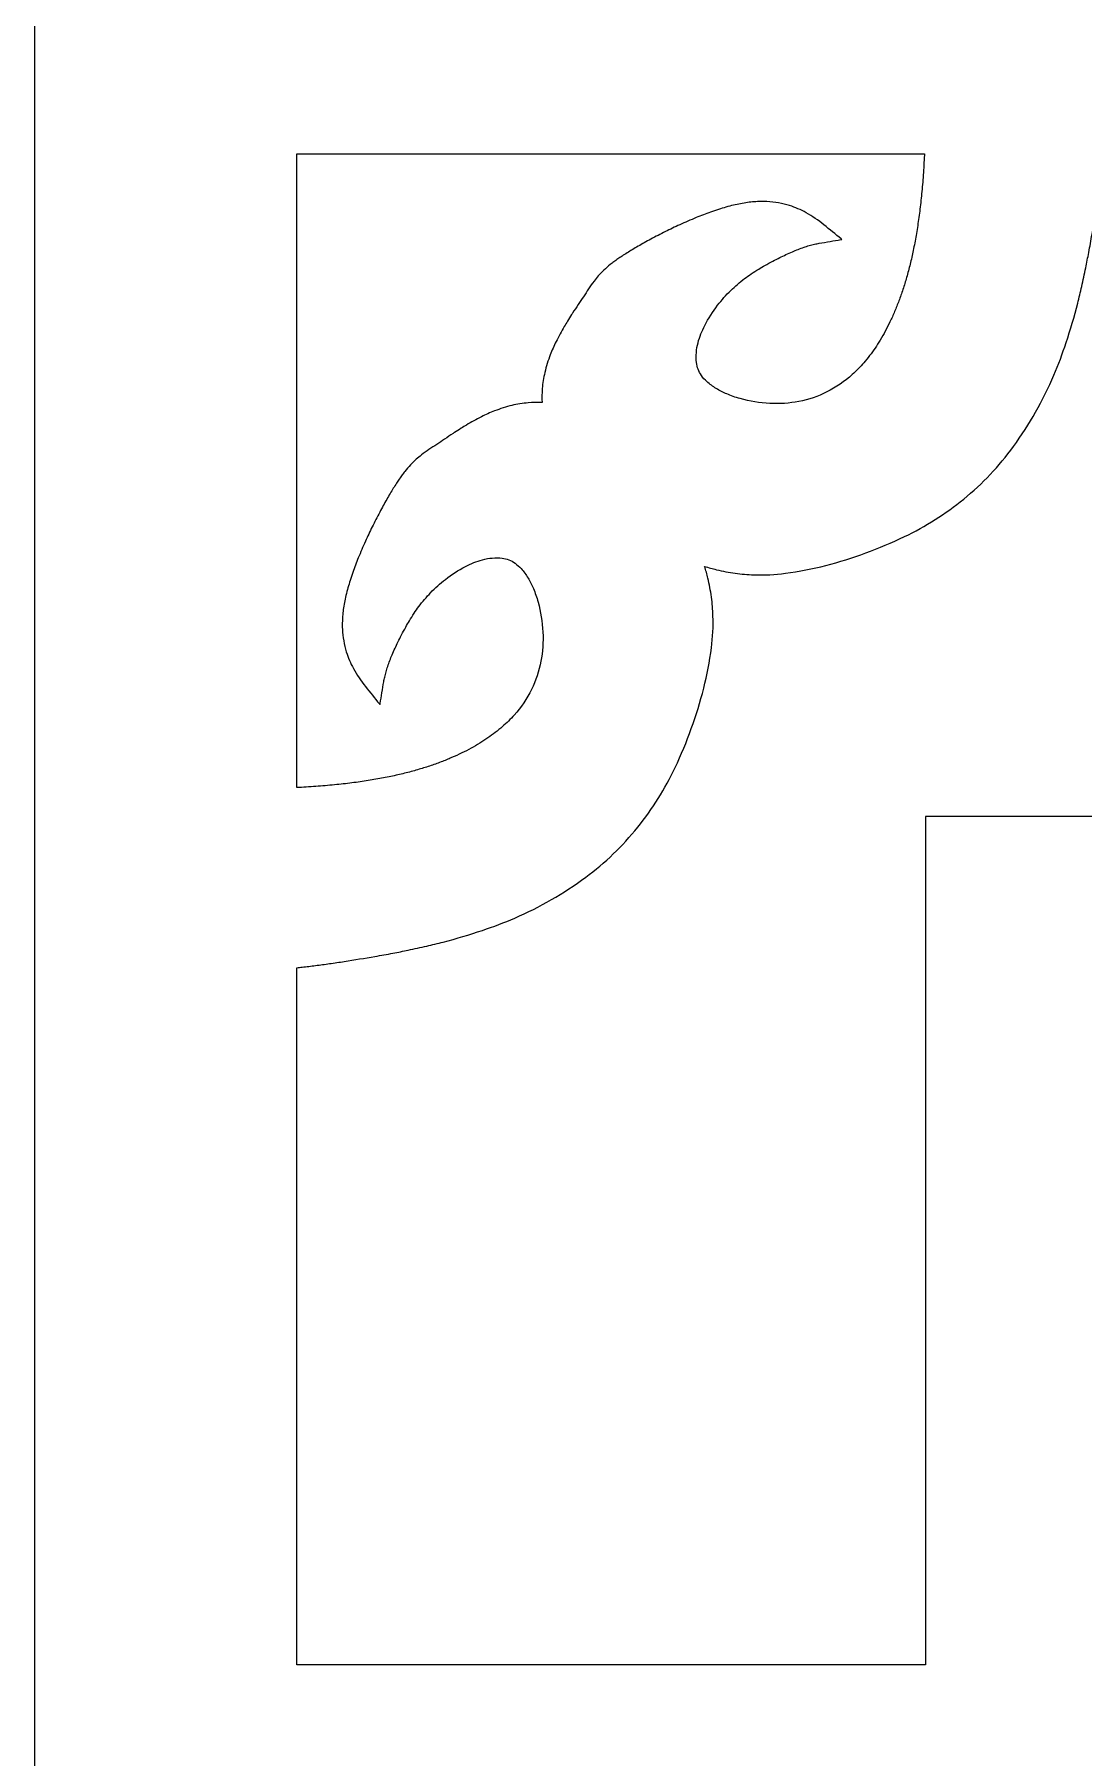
# Model space of a CAD drawing. Header units: centimetres. Extents: x -10 to 9.2, y -12 to 12.7.
# Drawn here: x 0.001 to 1.85, y 0.348 to 3.385 of the extents above; entities that cross this region are included whole.
import ezdxf

# ---------------------------------------------------------------- set-up
doc = ezdxf.new("R2010")
doc.units = ezdxf.units.CM
doc.header["$MEASUREMENT"] = 0
doc.layers.add('layer 1', color=7, linetype='Continuous')

msp = doc.modelspace()

# ---------------------------------------------------------------- linework, layer by layer
at = {"layer": 'layer 1', "color": 242, "lineweight": 9}
for points, knots in [([(9.19904, 12.67695), (9.19904, 4.45748), (9.19904, -3.76202), (9.19904, -11.9815), (9.19904, -11.9815), (6.13291, -11.9815), (3.06675, -11.9815), (0.00061, -11.9815), (0.00061, -11.9815), (0.00061, -3.76202), (0.00061, 4.45748), (0.00061, 12.67695), (0.00061, 12.67695), (3.06675, 12.67695), (6.13291, 12.67695), (9.19904, 12.67695)], [0, 0, 0, 0, 0.2, 0.2, 0.2, 0.2, 0.4, 0.4, 0.4, 0.4, 0.6, 0.6, 0.6, 0.6, 1, 1, 1, 1]), ([(3.00439, 3.17441), (2.63128, 3.17441), (2.25821, 3.17441), (1.88507, 3.17441), (1.88507, 3.17441), (1.88464, 3.17024), (1.88419, 3.16607), (1.88375, 3.16191), (1.88375, 3.16191), (1.88284, 3.15388), (1.88191, 3.14588), (1.88089, 3.13788), (1.88089, 3.13788), (1.87986, 3.12963), (1.87879, 3.12141), (1.87767, 3.11317), (1.87767, 3.11317), (1.87646, 3.10452), (1.87522, 3.09586), (1.87392, 3.08724), (1.87392, 3.08724), (1.871, 3.06907), (1.86804, 3.05093), (1.8651, 3.03276), (1.8651, 3.03276), (1.86326, 3.022), (1.86131, 3.01123), (1.85929, 3.00051), (1.85929, 3.00051), (1.85758, 2.99148), (1.85583, 2.98245), (1.85398, 2.97346), (1.85398, 2.97346), (1.85175, 2.96249), (1.84937, 2.95153), (1.84688, 2.94061), (1.84688, 2.94061), (1.84462, 2.93078), (1.84228, 2.92097), (1.83977, 2.91118), (1.83977, 2.91118), (1.83379, 2.88779), (1.82704, 2.86461), (1.81943, 2.84169), (1.81943, 2.84169), (1.81304, 2.82224), (1.80575, 2.80308), (1.79773, 2.78425), (1.79773, 2.78425), (1.77877, 2.73968), (1.75488, 2.69757), (1.72643, 2.65843), (1.72643, 2.65843), (1.7013, 2.62391), (1.67193, 2.59292), (1.63884, 2.56601), (1.63884, 2.56601), (1.60664, 2.53984), (1.57164, 2.51764), (1.5343, 2.49969), (1.5343, 2.49969), (1.48974, 2.4783), (1.4433, 2.46132), (1.3955, 2.44894), (1.3955, 2.44894), (1.37217, 2.44289), (1.34853, 2.4383), (1.32469, 2.43517), (1.32469, 2.43517), (1.30625, 2.43276), (1.28765, 2.43185), (1.26902, 2.43245), (1.26902, 2.43245), (1.25788, 2.43281), (1.24678, 2.43376), (1.23572, 2.43527), (1.23572, 2.43527), (1.22472, 2.43679), (1.21381, 2.43883), (1.20299, 2.44148), (1.20299, 2.44148), (1.19601, 2.44319), (1.18901, 2.44515), (1.18213, 2.4473), (1.18213, 2.4473), (1.18429, 2.44035), (1.1862, 2.43334), (1.18792, 2.42627), (1.18792, 2.42627), (1.19051, 2.41539), (1.19257, 2.40441), (1.19407, 2.39331), (1.19407, 2.39331), (1.19559, 2.38219), (1.1965, 2.37101), (1.19685, 2.35982), (1.19685, 2.35982), (1.19747, 2.34108), (1.19656, 2.32236), (1.19415, 2.30378), (1.19415, 2.30378), (1.19106, 2.27974), (1.18647, 2.25595), (1.1805, 2.23248), (1.1805, 2.23248), (1.1682, 2.18433), (1.15135, 2.13762), (1.13006, 2.09274), (1.13006, 2.09274), (1.11224, 2.05516), (1.09018, 2.0199), (1.06423, 1.98749), (1.06423, 1.98749), (1.03746, 1.95418), (1.00671, 1.92461), (0.97241, 1.89931), (0.97241, 1.89931), (0.93353, 1.87067), (0.8917, 1.84664), (0.84743, 1.82752), (0.84743, 1.82752), (0.82871, 1.81944), (0.80971, 1.81215), (0.79038, 1.80569), (0.79038, 1.80569), (0.76763, 1.79803), (0.74458, 1.79122), (0.72134, 1.7852), (0.72134, 1.7852), (0.71162, 1.7827), (0.70189, 1.7803), (0.69212, 1.77805), (0.69212, 1.77805), (0.68125, 1.77552), (0.67041, 1.77315), (0.65949, 1.7709), (0.65949, 1.7709), (0.65058, 1.76903), (0.6416, 1.76725), (0.63262, 1.76556), (0.63262, 1.76556), (0.62202, 1.76354), (0.61143, 1.7616), (0.60078, 1.75974), (0.60078, 1.75974), (0.58278, 1.75677), (0.56472, 1.75382), (0.54669, 1.75085), (0.54669, 1.75085), (0.53806, 1.74953), (0.52939, 1.74828), (0.52073, 1.74706), (0.52073, 1.74706), (0.51256, 1.74592), (0.50435, 1.74483), (0.49619, 1.7438), (0.49619, 1.7438), (0.48823, 1.74279), (0.48028, 1.74182), (0.47233, 1.74094), (0.47233, 1.74094), (0.46921, 1.74059), (0.46613, 1.74025), (0.46304, 1.73991), (0.46304, 1.73991), (0.46304, 1.33036), (0.46304, 0.92078), (0.46304, 0.51123), (0.46304, 0.51123), (0.83246, 0.51123), (1.20187, 0.51123), (1.57132, 0.51123), (1.57132, 0.51123), (1.57132, 0.9067), (1.57132, 1.3022), (1.57132, 1.69766), (1.57132, 1.69766), (1.57132, 1.77563), (1.57132, 1.8536), (1.57132, 1.93159), (1.57132, 1.93159), (1.57132, 1.95038), (1.57132, 1.96917), (1.57132, 1.98797), (1.57132, 1.98797), (1.57132, 1.9938), (1.57132, 1.99965), (1.57132, 2.00549), (1.57132, 2.00549), (1.57132, 2.00576), (1.57132, 2.00604), (1.57132, 2.00629), (1.57132, 2.00629), (1.5716, 2.00629), (1.57187, 2.00629), (1.57214, 2.00629), (1.57214, 2.00629), (1.57792, 2.00629), (1.58372, 2.00629), (1.58956, 2.00629), (1.58956, 2.00629), (2.06114, 2.00629), (2.53278, 2.00629), (3.00439, 2.00629), (3.00439, 2.00629), (3.00439, 2.39567), (3.00439, 2.78504), (3.00439, 3.17441)], [0, 0, 0, 0, 0.0188679, 0.0188679, 0.0188679, 0.0188679, 0.0377358, 0.0377358, 0.0377358, 0.0377358, 0.0566038, 0.0566038, 0.0566038, 0.0566038, 0.0754717, 0.0754717, 0.0754717, 0.0754717, 0.0943396, 0.0943396, 0.0943396, 0.0943396, 0.1132075, 0.1132075, 0.1132075, 0.1132075, 0.1320755, 0.1320755, 0.1320755, 0.1320755, 0.1509434, 0.1509434, 0.1509434, 0.1509434, 0.1698113, 0.1698113, 0.1698113, 0.1698113, 0.1886792, 0.1886792, 0.1886792, 0.1886792, 0.2075472, 0.2075472, 0.2075472, 0.2075472, 0.2264151, 0.2264151, 0.2264151, 0.2264151, 0.245283, 0.245283, 0.245283, 0.245283, 0.2641509, 0.2641509, 0.2641509, 0.2641509, 0.2830189, 0.2830189, 0.2830189, 0.2830189, 0.3018868, 0.3018868, 0.3018868, 0.3018868, 0.3207547, 0.3207547, 0.3207547, 0.3207547, 0.3396226, 0.3396226, 0.3396226, 0.3396226, 0.3584906, 0.3584906, 0.3584906, 0.3584906, 0.3773585, 0.3773585, 0.3773585, 0.3773585, 0.3962264, 0.3962264, 0.3962264, 0.3962264, 0.4150943, 0.4150943, 0.4150943, 0.4150943, 0.4339623, 0.4339623, 0.4339623, 0.4339623, 0.4528302, 0.4528302, 0.4528302, 0.4528302, 0.4716981, 0.4716981, 0.4716981, 0.4716981, 0.490566, 0.490566, 0.490566, 0.490566, 0.509434, 0.509434, 0.509434, 0.509434, 0.5283019, 0.5283019, 0.5283019, 0.5283019, 0.5471698, 0.5471698, 0.5471698, 0.5471698, 0.5660377, 0.5660377, 0.5660377, 0.5660377, 0.5849057, 0.5849057, 0.5849057, 0.5849057, 0.6037736, 0.6037736, 0.6037736, 0.6037736, 0.6226415, 0.6226415, 0.6226415, 0.6226415, 0.6415094, 0.6415094, 0.6415094, 0.6415094, 0.6603774, 0.6603774, 0.6603774, 0.6603774, 0.6792453, 0.6792453, 0.6792453, 0.6792453, 0.6981132, 0.6981132, 0.6981132, 0.6981132, 0.7169811, 0.7169811, 0.7169811, 0.7169811, 0.7358491, 0.7358491, 0.7358491, 0.7358491, 0.754717, 0.754717, 0.754717, 0.754717, 0.7735849, 0.7735849, 0.7735849, 0.7735849, 0.7924528, 0.7924528, 0.7924528, 0.7924528, 0.8113208, 0.8113208, 0.8113208, 0.8113208, 0.8301887, 0.8301887, 0.8301887, 0.8301887, 0.8490566, 0.8490566, 0.8490566, 0.8490566, 0.8679245, 0.8679245, 0.8679245, 0.8679245, 0.8867925, 0.8867925, 0.8867925, 0.8867925, 0.9056604, 0.9056604, 0.9056604, 0.9056604, 0.9245283, 0.9245283, 0.9245283, 0.9245283, 0.9433962, 0.9433962, 0.9433962, 0.9433962, 0.9622642, 0.9622642, 0.9622642, 0.9622642, 1, 1, 1, 1]), ([(0.8955, 2.73587), (0.895, 2.7441), (0.89512, 2.75237), (0.8958, 2.76061), (0.8958, 2.76061), (0.89658, 2.77027), (0.89812, 2.77984), (0.90035, 2.78926), (0.90035, 2.78926), (0.90285, 2.7998), (0.90607, 2.81012), (0.90997, 2.82021), (0.90997, 2.82021), (0.913, 2.82812), (0.91645, 2.83591), (0.9202, 2.8435), (0.9202, 2.8435), (0.92466, 2.85257), (0.92945, 2.86144), (0.93463, 2.87014), (0.93463, 2.87014), (0.93651, 2.87334), (0.93844, 2.87652), (0.94038, 2.87965), (0.94038, 2.87965), (0.94278, 2.88347), (0.94517, 2.88726), (0.94761, 2.89101), (0.94761, 2.89101), (0.94818, 2.89191), (0.9487, 2.89277), (0.94929, 2.89364), (0.94929, 2.89364), (0.95264, 2.89872), (0.95597, 2.90377), (0.95933, 2.90882), (0.95933, 2.90882), (0.96539, 2.91805), (0.97149, 2.92727), (0.97756, 2.93653), (0.97756, 2.93653), (0.98062, 2.94105), (0.98383, 2.94553), (0.98712, 2.94992), (0.98712, 2.94992), (0.98951, 2.95309), (0.99201, 2.95617), (0.99463, 2.95916), (0.99463, 2.95916), (0.99774, 2.96271), (1.00098, 2.96613), (1.00442, 2.96938), (1.00442, 2.96938), (1.00806, 2.97284), (1.01184, 2.97615), (1.01577, 2.97931), (1.01577, 2.97931), (1.01779, 2.98094), (1.01988, 2.98254), (1.02198, 2.98406), (1.02198, 2.98406), (1.02437, 2.98586), (1.02677, 2.98759), (1.02919, 2.98928), (1.02919, 2.98928), (1.03161, 2.99096), (1.03407, 2.99258), (1.03649, 2.99418), (1.03649, 2.99418), (1.03944, 2.99612), (1.0424, 2.99801), (1.04536, 2.99987), (1.04536, 2.99987), (1.04841, 3.00177), (1.05147, 3.00362), (1.05453, 3.00548), (1.05453, 3.00548), (1.05797, 3.00753), (1.0614, 3.00955), (1.06485, 3.01156), (1.06485, 3.01156), (1.06848, 3.01364), (1.0721, 3.01571), (1.07574, 3.01775), (1.07574, 3.01775), (1.07958, 3.01987), (1.0834, 3.02197), (1.08726, 3.02405), (1.08726, 3.02405), (1.09575, 3.0286), (1.10433, 3.03304), (1.11293, 3.03735), (1.11293, 3.03735), (1.12129, 3.0415), (1.12969, 3.04553), (1.13819, 3.04943), (1.13819, 3.04943), (1.14778, 3.05381), (1.15743, 3.05799), (1.16716, 3.062), (1.16716, 3.062), (1.17554, 3.06545), (1.18407, 3.06869), (1.19258, 3.07173), (1.19258, 3.07173), (1.19727, 3.07341), (1.20199, 3.07499), (1.20669, 3.0765), (1.20669, 3.0765), (1.21093, 3.07787), (1.21518, 3.07917), (1.21944, 3.0804), (1.21944, 3.0804), (1.22401, 3.08169), (1.22861, 3.08289), (1.23318, 3.08401), (1.23318, 3.08401), (1.23723, 3.08497), (1.24127, 3.08586), (1.24531, 3.08662), (1.24531, 3.08662), (1.24944, 3.08741), (1.25361, 3.08809), (1.25778, 3.08865), (1.25778, 3.08865), (1.2617, 3.08918), (1.26562, 3.0896), (1.26955, 3.0899), (1.26955, 3.0899), (1.27338, 3.09018), (1.27719, 3.09036), (1.28106, 3.09042), (1.28106, 3.09042), (1.28472, 3.09049), (1.28838, 3.09042), (1.29204, 3.09025), (1.29204, 3.09025), (1.29887, 3.08993), (1.30568, 3.08918), (1.31246, 3.08799), (1.31246, 3.08799), (1.31898, 3.08685), (1.32544, 3.08528), (1.33177, 3.08327), (1.33177, 3.08327), (1.34189, 3.08009), (1.3516, 3.07588), (1.36086, 3.07067), (1.36086, 3.07067), (1.37199, 3.06438), (1.38254, 3.05721), (1.39248, 3.04917), (1.39248, 3.04917), (1.4026, 3.04101), (1.4127, 3.03285), (1.42281, 3.02467), (1.42281, 3.02467), (1.4233, 3.02432), (1.42375, 3.02391), (1.42421, 3.02354), (1.42421, 3.02354), (1.42363, 3.02344), (1.42303, 3.02334), (1.42243, 3.02325), (1.42243, 3.02325), (1.40964, 3.02108), (1.39686, 3.01894), (1.38411, 3.0168), (1.38411, 3.0168), (1.38134, 3.01634), (1.37859, 3.0158), (1.37589, 3.01515), (1.37589, 3.01515), (1.37275, 3.01443), (1.36962, 3.01362), (1.36649, 3.0127), (1.36649, 3.0127), (1.36341, 3.01183), (1.36039, 3.01085), (1.35735, 3.00984), (1.35735, 3.00984), (1.35384, 3.00863), (1.35038, 3.00738), (1.34695, 3.00602), (1.34695, 3.00602), (1.34358, 3.00473), (1.34023, 3.00336), (1.33692, 3.00194), (1.33692, 3.00194), (1.33306, 3.0003), (1.32929, 2.99859), (1.3255, 2.99684), (1.3255, 2.99684), (1.32183, 2.99513), (1.31822, 2.99337), (1.31457, 2.99158), (1.31457, 2.99158), (1.3104, 2.9895), (1.30626, 2.98738), (1.30214, 2.98521), (1.30214, 2.98521), (1.29754, 2.98279), (1.29296, 2.98032), (1.28845, 2.97777), (1.28845, 2.97777), (1.28475, 2.97571), (1.28108, 2.97356), (1.27749, 2.97137), (1.27749, 2.97137), (1.27305, 2.96866), (1.26862, 2.96583), (1.26425, 2.9629), (1.26425, 2.9629), (1.26034, 2.96024), (1.25645, 2.95747), (1.25263, 2.9546), (1.25263, 2.9546), (1.24829, 2.95134), (1.24402, 2.9479), (1.23986, 2.94436), (1.23986, 2.94436), (1.23588, 2.94094), (1.232, 2.93739), (1.22825, 2.93373), (1.22825, 2.93373), (1.22407, 2.92968), (1.22004, 2.92546), (1.2162, 2.92111), (1.2162, 2.92111), (1.2123, 2.91672), (1.20858, 2.9122), (1.20501, 2.90753), (1.20501, 2.90753), (1.19641, 2.89631), (1.1888, 2.88437), (1.18225, 2.87183), (1.18225, 2.87183), (1.17722, 2.86219), (1.17327, 2.85206), (1.17044, 2.84156), (1.17044, 2.84156), (1.16737, 2.83013), (1.16646, 2.8183), (1.16785, 2.80652), (1.16785, 2.80652), (1.16881, 2.79833), (1.17171, 2.79066), (1.17639, 2.78389), (1.17639, 2.78389), (1.17917, 2.77988), (1.1824, 2.77624), (1.18601, 2.773), (1.18601, 2.773), (1.19116, 2.76839), (1.19667, 2.7643), (1.20256, 2.76072), (1.20256, 2.76072), (1.20849, 2.75715), (1.21463, 2.75398), (1.22101, 2.75125), (1.22101, 2.75125), (1.22869, 2.74802), (1.23652, 2.74525), (1.24456, 2.74296), (1.24456, 2.74296), (1.26168, 2.7381), (1.27925, 2.73524), (1.297, 2.73438), (1.297, 2.73438), (1.31421, 2.73355), (1.3314, 2.73476), (1.34832, 2.73796), (1.34832, 2.73796), (1.36548, 2.74122), (1.38204, 2.74683), (1.39763, 2.75469), (1.39763, 2.75469), (1.41388, 2.76285), (1.42886, 2.77314), (1.44239, 2.78536), (1.44239, 2.78536), (1.44958, 2.79186), (1.45633, 2.79882), (1.46266, 2.80618), (1.46266, 2.80618), (1.46975, 2.81443), (1.4764, 2.82309), (1.48249, 2.83212), (1.48249, 2.83212), (1.48564, 2.83675), (1.48868, 2.84149), (1.49158, 2.84628), (1.49158, 2.84628), (1.49468, 2.85144), (1.49768, 2.85668), (1.50051, 2.86195), (1.50051, 2.86195), (1.50341, 2.86735), (1.50619, 2.8728), (1.50885, 2.87833), (1.50885, 2.87833), (1.5117, 2.88427), (1.5144, 2.89027), (1.51696, 2.89634), (1.51696, 2.89634), (1.51963, 2.90256), (1.52213, 2.90886), (1.52451, 2.91521), (1.52451, 2.91521), (1.52704, 2.9219), (1.52943, 2.92863), (1.53163, 2.93541), (1.53163, 2.93541), (1.53397, 2.94249), (1.53617, 2.9496), (1.53819, 2.95676), (1.53819, 2.95676), (1.54039, 2.96445), (1.54245, 2.97218), (1.54435, 2.97994), (1.54435, 2.97994), (1.54634, 2.98798), (1.54816, 2.99607), (1.54986, 3.00417), (1.54986, 3.00417), (1.55167, 3.01299), (1.55337, 3.02186), (1.55489, 3.03073), (1.55489, 3.03073), (1.55569, 3.0353), (1.55642, 3.03985), (1.55713, 3.04441), (1.55713, 3.04441), (1.55791, 3.04919), (1.55861, 3.05399), (1.55928, 3.05878), (1.55928, 3.05878), (1.55994, 3.06362), (1.56061, 3.06849), (1.56122, 3.07337), (1.56122, 3.07337), (1.56186, 3.07847), (1.56245, 3.08358), (1.56303, 3.08867), (1.56303, 3.08867), (1.56361, 3.09387), (1.56415, 3.09905), (1.56467, 3.10424), (1.56467, 3.10424), (1.5652, 3.10968), (1.56566, 3.11512), (1.56615, 3.12059), (1.56615, 3.12059), (1.56661, 3.1261), (1.56706, 3.13164), (1.56743, 3.13716), (1.56743, 3.13716), (1.56783, 3.14296), (1.5682, 3.14876), (1.56857, 3.15459), (1.56857, 3.15459), (1.56894, 3.16045), (1.56924, 3.16633), (1.56953, 3.17221), (1.56953, 3.17221), (1.56955, 3.17296), (1.5696, 3.17369), (1.56961, 3.17441), (1.56961, 3.17441), (1.20078, 3.17441), (0.83192, 3.17441), (0.46304, 3.17441), (0.46304, 3.17441), (0.46304, 2.80204), (0.46304, 2.42969), (0.46304, 2.05732), (0.46304, 2.05732), (0.46854, 2.05759), (0.47408, 2.05788), (0.47959, 2.05824), (0.47959, 2.05824), (0.48537, 2.05858), (0.49111, 2.05896), (0.49689, 2.05938), (0.49689, 2.05938), (0.5024, 2.05976), (0.50786, 2.0602), (0.51338, 2.06067), (0.51338, 2.06067), (0.51879, 2.06113), (0.52419, 2.06164), (0.52958, 2.06218), (0.52958, 2.06218), (0.53473, 2.06269), (0.53988, 2.06322), (0.54504, 2.06382), (0.54504, 2.06382), (0.55013, 2.06437), (0.55521, 2.06501), (0.56029, 2.06563), (0.56029, 2.06563), (0.5651, 2.06625), (0.56993, 2.06691), (0.57473, 2.06761), (0.57473, 2.06761), (0.57953, 2.06828), (0.58429, 2.06899), (0.58901, 2.06974), (0.58901, 2.06974), (0.59352, 2.07046), (0.59808, 2.07122), (0.60262, 2.07201), (0.60262, 2.07201), (0.61143, 2.07357), (0.6202, 2.07525), (0.62901, 2.07709), (0.62901, 2.07709), (0.63705, 2.07878), (0.64506, 2.08063), (0.65305, 2.08263), (0.65305, 2.08263), (0.6608, 2.08453), (0.66843, 2.0866), (0.67607, 2.08881), (0.67607, 2.08881), (0.68319, 2.09086), (0.69027, 2.09307), (0.69726, 2.09541), (0.69726, 2.09541), (0.70403, 2.09766), (0.7107, 2.10005), (0.71735, 2.10256), (0.71735, 2.10256), (0.72367, 2.10497), (0.7299, 2.10751), (0.73611, 2.11018), (0.73611, 2.11018), (0.74212, 2.11278), (0.74808, 2.11552), (0.754, 2.11836), (0.754, 2.11836), (0.75947, 2.12105), (0.76488, 2.12382), (0.77023, 2.12674), (0.77023, 2.12674), (0.77553, 2.12962), (0.78071, 2.1326), (0.7858, 2.13574), (0.7858, 2.13574), (0.79057, 2.13867), (0.79529, 2.1417), (0.79991, 2.1449), (0.79991, 2.1449), (0.80884, 2.15106), (0.81744, 2.1577), (0.82565, 2.16485), (0.82565, 2.16485), (0.83298, 2.17122), (0.83987, 2.17805), (0.84636, 2.18528), (0.84636, 2.18528), (0.85848, 2.19887), (0.86868, 2.21399), (0.87682, 2.23033), (0.87682, 2.23033), (0.88461, 2.24604), (0.89018, 2.2627), (0.89339, 2.27998), (0.89339, 2.27998), (0.89662, 2.29702), (0.89777, 2.3143), (0.89695, 2.33163), (0.89695, 2.33163), (0.89613, 2.34952), (0.89327, 2.36721), (0.88842, 2.38445), (0.88842, 2.38445), (0.88618, 2.39253), (0.88344, 2.40043), (0.88019, 2.40816), (0.88019, 2.40816), (0.8775, 2.41456), (0.87435, 2.42078), (0.8708, 2.42674), (0.8708, 2.42674), (0.86726, 2.43266), (0.86319, 2.43821), (0.85861, 2.44337), (0.85861, 2.44337), (0.85539, 2.44702), (0.85176, 2.45028), (0.84779, 2.45306), (0.84779, 2.45306), (0.84106, 2.45777), (0.83344, 2.46069), (0.8253, 2.46167), (0.8253, 2.46167), (0.81362, 2.46305), (0.80187, 2.46219), (0.79051, 2.45907), (0.79051, 2.45907), (0.78007, 2.4562), (0.77001, 2.45223), (0.76045, 2.44719), (0.76045, 2.44719), (0.74797, 2.44057), (0.73613, 2.43291), (0.72497, 2.42428), (0.72497, 2.42428), (0.72034, 2.42066), (0.71585, 2.41692), (0.71151, 2.41299), (0.71151, 2.41299), (0.70718, 2.4091), (0.70301, 2.40506), (0.69897, 2.40087), (0.69897, 2.40087), (0.6953, 2.39708), (0.69179, 2.39317), (0.68839, 2.38917), (0.68839, 2.38917), (0.68489, 2.385), (0.68147, 2.3807), (0.67825, 2.37631), (0.67825, 2.37631), (0.67539, 2.37248), (0.67264, 2.36858), (0.67, 2.36458), (0.67, 2.36458), (0.66707, 2.36024), (0.66426, 2.35578), (0.66156, 2.35127), (0.66156, 2.35127), (0.6594, 2.34765), (0.65724, 2.34398), (0.65523, 2.34028), (0.65523, 2.34028), (0.65268, 2.3357), (0.65021, 2.33111), (0.64781, 2.32647), (0.64781, 2.32647), (0.64567, 2.32233), (0.64354, 2.31813), (0.6415, 2.31394), (0.6415, 2.31394), (0.63972, 2.31029), (0.63798, 2.30665), (0.63628, 2.30297), (0.63628, 2.30297), (0.63454, 2.29916), (0.63284, 2.29531), (0.63121, 2.29146), (0.63121, 2.29146), (0.62978, 2.28812), (0.62844, 2.28476), (0.62716, 2.28135), (0.62716, 2.28135), (0.62581, 2.27789), (0.62457, 2.27439), (0.62335, 2.27087), (0.62335, 2.27087), (0.62235, 2.26783), (0.62138, 2.26478), (0.62052, 2.26168), (0.62052, 2.26168), (0.61962, 2.25855), (0.6188, 2.25541), (0.61809, 2.25222), (0.61809, 2.25222), (0.61745, 2.2495), (0.61692, 2.24675), (0.61646, 2.24396), (0.61646, 2.24396), (0.6143, 2.23111), (0.61219, 2.21823), (0.61005, 2.20536), (0.61005, 2.20536), (0.60996, 2.20477), (0.60987, 2.20416), (0.60976, 2.20357), (0.60976, 2.20357), (0.60938, 2.20403), (0.609, 2.20451), (0.60862, 2.20498), (0.60862, 2.20498), (0.60052, 2.21515), (0.59238, 2.22533), (0.5843, 2.23553), (0.5843, 2.23553), (0.5763, 2.24553), (0.56917, 2.25617), (0.56294, 2.26736), (0.56294, 2.26736), (0.55777, 2.27668), (0.55358, 2.28647), (0.55041, 2.29664), (0.55041, 2.29664), (0.54842, 2.30303), (0.54685, 2.30951), (0.54575, 2.3161), (0.54575, 2.3161), (0.54457, 2.32291), (0.54381, 2.32976), (0.54349, 2.33664), (0.54349, 2.33664), (0.54331, 2.34033), (0.54326, 2.34402), (0.54331, 2.34771), (0.54331, 2.34771), (0.54339, 2.35155), (0.54355, 2.35542), (0.54385, 2.35925), (0.54385, 2.35925), (0.54415, 2.36322), (0.54452, 2.36718), (0.54509, 2.37114), (0.54509, 2.37114), (0.54565, 2.37535), (0.54631, 2.37952), (0.54707, 2.38367), (0.54707, 2.38367), (0.54788, 2.38777), (0.54874, 2.39184), (0.5497, 2.39589), (0.5497, 2.39589), (0.5508, 2.40053), (0.55199, 2.40512), (0.55328, 2.40971), (0.55328, 2.40971), (0.55451, 2.41401), (0.55579, 2.41829), (0.55715, 2.42254), (0.55715, 2.42254), (0.55863, 2.42729), (0.56024, 2.43202), (0.56188, 2.43674), (0.56188, 2.43674), (0.56492, 2.44535), (0.56814, 2.45388), (0.57157, 2.46236), (0.57157, 2.46236), (0.57549, 2.47215), (0.57967, 2.48189), (0.58405, 2.49151), (0.58405, 2.49151), (0.58789, 2.50007), (0.59192, 2.50855), (0.59605, 2.51696), (0.59605, 2.51696), (0.60031, 2.52564), (0.6047, 2.53426), (0.60926, 2.54279), (0.60926, 2.54279), (0.61133, 2.54668), (0.61339, 2.55053), (0.61551, 2.55439), (0.61551, 2.55439), (0.61754, 2.55805), (0.6196, 2.56172), (0.62167, 2.56534), (0.62167, 2.56534), (0.62365, 2.56883), (0.62565, 2.57229), (0.62768, 2.57576), (0.62768, 2.57576), (0.62955, 2.57884), (0.63138, 2.5819), (0.63328, 2.58497), (0.63328, 2.58497), (0.63511, 2.58796), (0.63697, 2.59095), (0.63892, 2.59391), (0.63892, 2.59391), (0.64048, 2.59637), (0.64214, 2.59883), (0.64378, 2.60125), (0.64378, 2.60125), (0.64549, 2.60371), (0.64719, 2.60614), (0.64895, 2.60855), (0.64895, 2.60855), (0.65049, 2.61064), (0.65207, 2.61272), (0.65371, 2.61478), (0.65371, 2.61478), (0.65682, 2.61873), (0.66009, 2.62254), (0.66352, 2.6262), (0.66352, 2.6262), (0.66679, 2.62965), (0.67016, 2.63293), (0.67368, 2.63605), (0.67368, 2.63605), (0.67668, 2.63869), (0.67973, 2.64121), (0.68288, 2.64362), (0.68288, 2.64362), (0.68718, 2.64689), (0.69155, 2.65005), (0.69599, 2.65312), (0.69599, 2.65312), (0.70519, 2.65928), (0.71445, 2.66544), (0.72369, 2.67163), (0.72369, 2.67163), (0.72871, 2.67495), (0.73368, 2.6783), (0.73872, 2.68163), (0.73872, 2.68163), (0.73957, 2.68223), (0.74048, 2.68279), (0.74135, 2.68337), (0.74135, 2.68337), (0.74509, 2.68583), (0.74887, 2.68826), (0.75266, 2.69066), (0.75266, 2.69066), (0.75578, 2.69264), (0.75897, 2.69458), (0.76212, 2.69648), (0.76212, 2.69648), (0.77077, 2.70164), (0.77959, 2.7065), (0.78861, 2.71101), (0.78861, 2.71101), (0.79614, 2.7148), (0.80384, 2.71822), (0.81173, 2.7213), (0.81173, 2.7213), (0.82175, 2.72521), (0.832, 2.72845), (0.84241, 2.73098), (0.84241, 2.73098), (0.85182, 2.73325), (0.86131, 2.73478), (0.87091, 2.73558), (0.87091, 2.73558), (0.87911, 2.73625), (0.88728, 2.73635), (0.8955, 2.73587)], [0, 0, 0, 0, 0.0053763, 0.0053763, 0.0053763, 0.0053763, 0.0107527, 0.0107527, 0.0107527, 0.0107527, 0.016129, 0.016129, 0.016129, 0.016129, 0.0215054, 0.0215054, 0.0215054, 0.0215054, 0.0268817, 0.0268817, 0.0268817, 0.0268817, 0.0322581, 0.0322581, 0.0322581, 0.0322581, 0.0376344, 0.0376344, 0.0376344, 0.0376344, 0.0430108, 0.0430108, 0.0430108, 0.0430108, 0.0483871, 0.0483871, 0.0483871, 0.0483871, 0.0537634, 0.0537634, 0.0537634, 0.0537634, 0.0591398, 0.0591398, 0.0591398, 0.0591398, 0.0645161, 0.0645161, 0.0645161, 0.0645161, 0.0698925, 0.0698925, 0.0698925, 0.0698925, 0.0752688, 0.0752688, 0.0752688, 0.0752688, 0.0806452, 0.0806452, 0.0806452, 0.0806452, 0.0860215, 0.0860215, 0.0860215, 0.0860215, 0.0913978, 0.0913978, 0.0913978, 0.0913978, 0.0967742, 0.0967742, 0.0967742, 0.0967742, 0.1021505, 0.1021505, 0.1021505, 0.1021505, 0.1075269, 0.1075269, 0.1075269, 0.1075269, 0.1129032, 0.1129032, 0.1129032, 0.1129032, 0.1182796, 0.1182796, 0.1182796, 0.1182796, 0.1236559, 0.1236559, 0.1236559, 0.1236559, 0.1290323, 0.1290323, 0.1290323, 0.1290323, 0.1344086, 0.1344086, 0.1344086, 0.1344086, 0.1397849, 0.1397849, 0.1397849, 0.1397849, 0.1451613, 0.1451613, 0.1451613, 0.1451613, 0.1505376, 0.1505376, 0.1505376, 0.1505376, 0.155914, 0.155914, 0.155914, 0.155914, 0.1612903, 0.1612903, 0.1612903, 0.1612903, 0.1666667, 0.1666667, 0.1666667, 0.1666667, 0.172043, 0.172043, 0.172043, 0.172043, 0.1774194, 0.1774194, 0.1774194, 0.1774194, 0.1827957, 0.1827957, 0.1827957, 0.1827957, 0.188172, 0.188172, 0.188172, 0.188172, 0.1935484, 0.1935484, 0.1935484, 0.1935484, 0.1989247, 0.1989247, 0.1989247, 0.1989247, 0.2043011, 0.2043011, 0.2043011, 0.2043011, 0.2096774, 0.2096774, 0.2096774, 0.2096774, 0.2150538, 0.2150538, 0.2150538, 0.2150538, 0.2204301, 0.2204301, 0.2204301, 0.2204301, 0.2258065, 0.2258065, 0.2258065, 0.2258065, 0.2311828, 0.2311828, 0.2311828, 0.2311828, 0.2365591, 0.2365591, 0.2365591, 0.2365591, 0.2419355, 0.2419355, 0.2419355, 0.2419355, 0.2473118, 0.2473118, 0.2473118, 0.2473118, 0.2526882, 0.2526882, 0.2526882, 0.2526882, 0.2580645, 0.2580645, 0.2580645, 0.2580645, 0.2634409, 0.2634409, 0.2634409, 0.2634409, 0.2688172, 0.2688172, 0.2688172, 0.2688172, 0.2741935, 0.2741935, 0.2741935, 0.2741935, 0.2795699, 0.2795699, 0.2795699, 0.2795699, 0.2849462, 0.2849462, 0.2849462, 0.2849462, 0.2903226, 0.2903226, 0.2903226, 0.2903226, 0.2956989, 0.2956989, 0.2956989, 0.2956989, 0.3010753, 0.3010753, 0.3010753, 0.3010753, 0.3064516, 0.3064516, 0.3064516, 0.3064516, 0.311828, 0.311828, 0.311828, 0.311828, 0.3172043, 0.3172043, 0.3172043, 0.3172043, 0.3225806, 0.3225806, 0.3225806, 0.3225806, 0.327957, 0.327957, 0.327957, 0.327957, 0.3333333, 0.3333333, 0.3333333, 0.3333333, 0.3387097, 0.3387097, 0.3387097, 0.3387097, 0.344086, 0.344086, 0.344086, 0.344086, 0.3494624, 0.3494624, 0.3494624, 0.3494624, 0.3548387, 0.3548387, 0.3548387, 0.3548387, 0.3602151, 0.3602151, 0.3602151, 0.3602151, 0.3655914, 0.3655914, 0.3655914, 0.3655914, 0.3709677, 0.3709677, 0.3709677, 0.3709677, 0.3763441, 0.3763441, 0.3763441, 0.3763441, 0.3817204, 0.3817204, 0.3817204, 0.3817204, 0.3870968, 0.3870968, 0.3870968, 0.3870968, 0.3924731, 0.3924731, 0.3924731, 0.3924731, 0.3978495, 0.3978495, 0.3978495, 0.3978495, 0.4032258, 0.4032258, 0.4032258, 0.4032258, 0.4086022, 0.4086022, 0.4086022, 0.4086022, 0.4139785, 0.4139785, 0.4139785, 0.4139785, 0.4193548, 0.4193548, 0.4193548, 0.4193548, 0.4247312, 0.4247312, 0.4247312, 0.4247312, 0.4301075, 0.4301075, 0.4301075, 0.4301075, 0.4354839, 0.4354839, 0.4354839, 0.4354839, 0.4408602, 0.4408602, 0.4408602, 0.4408602, 0.4462366, 0.4462366, 0.4462366, 0.4462366, 0.4516129, 0.4516129, 0.4516129, 0.4516129, 0.4569892, 0.4569892, 0.4569892, 0.4569892, 0.4623656, 0.4623656, 0.4623656, 0.4623656, 0.4677419, 0.4677419, 0.4677419, 0.4677419, 0.4731183, 0.4731183, 0.4731183, 0.4731183, 0.4784946, 0.4784946, 0.4784946, 0.4784946, 0.483871, 0.483871, 0.483871, 0.483871, 0.4892473, 0.4892473, 0.4892473, 0.4892473, 0.4946237, 0.4946237, 0.4946237, 0.4946237, 0.5, 0.5, 0.5, 0.5, 0.5053763, 0.5053763, 0.5053763, 0.5053763, 0.5107527, 0.5107527, 0.5107527, 0.5107527, 0.516129, 0.516129, 0.516129, 0.516129, 0.5215054, 0.5215054, 0.5215054, 0.5215054, 0.5268817, 0.5268817, 0.5268817, 0.5268817, 0.5322581, 0.5322581, 0.5322581, 0.5322581, 0.5376344, 0.5376344, 0.5376344, 0.5376344, 0.5430108, 0.5430108, 0.5430108, 0.5430108, 0.5483871, 0.5483871, 0.5483871, 0.5483871, 0.5537634, 0.5537634, 0.5537634, 0.5537634, 0.5591398, 0.5591398, 0.5591398, 0.5591398, 0.5645161, 0.5645161, 0.5645161, 0.5645161, 0.5698925, 0.5698925, 0.5698925, 0.5698925, 0.5752688, 0.5752688, 0.5752688, 0.5752688, 0.5806452, 0.5806452, 0.5806452, 0.5806452, 0.5860215, 0.5860215, 0.5860215, 0.5860215, 0.5913978, 0.5913978, 0.5913978, 0.5913978, 0.5967742, 0.5967742, 0.5967742, 0.5967742, 0.6021505, 0.6021505, 0.6021505, 0.6021505, 0.6075269, 0.6075269, 0.6075269, 0.6075269, 0.6129032, 0.6129032, 0.6129032, 0.6129032, 0.6182796, 0.6182796, 0.6182796, 0.6182796, 0.6236559, 0.6236559, 0.6236559, 0.6236559, 0.6290323, 0.6290323, 0.6290323, 0.6290323, 0.6344086, 0.6344086, 0.6344086, 0.6344086, 0.6397849, 0.6397849, 0.6397849, 0.6397849, 0.6451613, 0.6451613, 0.6451613, 0.6451613, 0.6505376, 0.6505376, 0.6505376, 0.6505376, 0.655914, 0.655914, 0.655914, 0.655914, 0.6612903, 0.6612903, 0.6612903, 0.6612903, 0.6666667, 0.6666667, 0.6666667, 0.6666667, 0.672043, 0.672043, 0.672043, 0.672043, 0.6774194, 0.6774194, 0.6774194, 0.6774194, 0.6827957, 0.6827957, 0.6827957, 0.6827957, 0.688172, 0.688172, 0.688172, 0.688172, 0.6935484, 0.6935484, 0.6935484, 0.6935484, 0.6989247, 0.6989247, 0.6989247, 0.6989247, 0.7043011, 0.7043011, 0.7043011, 0.7043011, 0.7096774, 0.7096774, 0.7096774, 0.7096774, 0.7150538, 0.7150538, 0.7150538, 0.7150538, 0.7204301, 0.7204301, 0.7204301, 0.7204301, 0.7258065, 0.7258065, 0.7258065, 0.7258065, 0.7311828, 0.7311828, 0.7311828, 0.7311828, 0.7365591, 0.7365591, 0.7365591, 0.7365591, 0.7419355, 0.7419355, 0.7419355, 0.7419355, 0.7473118, 0.7473118, 0.7473118, 0.7473118, 0.7526882, 0.7526882, 0.7526882, 0.7526882, 0.7580645, 0.7580645, 0.7580645, 0.7580645, 0.7634409, 0.7634409, 0.7634409, 0.7634409, 0.7688172, 0.7688172, 0.7688172, 0.7688172, 0.7741935, 0.7741935, 0.7741935, 0.7741935, 0.7795699, 0.7795699, 0.7795699, 0.7795699, 0.7849462, 0.7849462, 0.7849462, 0.7849462, 0.7903226, 0.7903226, 0.7903226, 0.7903226, 0.7956989, 0.7956989, 0.7956989, 0.7956989, 0.8010753, 0.8010753, 0.8010753, 0.8010753, 0.8064516, 0.8064516, 0.8064516, 0.8064516, 0.811828, 0.811828, 0.811828, 0.811828, 0.8172043, 0.8172043, 0.8172043, 0.8172043, 0.8225806, 0.8225806, 0.8225806, 0.8225806, 0.827957, 0.827957, 0.827957, 0.827957, 0.8333333, 0.8333333, 0.8333333, 0.8333333, 0.8387097, 0.8387097, 0.8387097, 0.8387097, 0.844086, 0.844086, 0.844086, 0.844086, 0.8494624, 0.8494624, 0.8494624, 0.8494624, 0.8548387, 0.8548387, 0.8548387, 0.8548387, 0.8602151, 0.8602151, 0.8602151, 0.8602151, 0.8655914, 0.8655914, 0.8655914, 0.8655914, 0.8709677, 0.8709677, 0.8709677, 0.8709677, 0.8763441, 0.8763441, 0.8763441, 0.8763441, 0.8817204, 0.8817204, 0.8817204, 0.8817204, 0.8870968, 0.8870968, 0.8870968, 0.8870968, 0.8924731, 0.8924731, 0.8924731, 0.8924731, 0.8978495, 0.8978495, 0.8978495, 0.8978495, 0.9032258, 0.9032258, 0.9032258, 0.9032258, 0.9086022, 0.9086022, 0.9086022, 0.9086022, 0.9139785, 0.9139785, 0.9139785, 0.9139785, 0.9193548, 0.9193548, 0.9193548, 0.9193548, 0.9247312, 0.9247312, 0.9247312, 0.9247312, 0.9301075, 0.9301075, 0.9301075, 0.9301075, 0.9354839, 0.9354839, 0.9354839, 0.9354839, 0.9408602, 0.9408602, 0.9408602, 0.9408602, 0.9462366, 0.9462366, 0.9462366, 0.9462366, 0.9516129, 0.9516129, 0.9516129, 0.9516129, 0.9569892, 0.9569892, 0.9569892, 0.9569892, 0.9623656, 0.9623656, 0.9623656, 0.9623656, 0.9677419, 0.9677419, 0.9677419, 0.9677419, 0.9731183, 0.9731183, 0.9731183, 0.9731183, 0.9784946, 0.9784946, 0.9784946, 0.9784946, 0.983871, 0.983871, 0.983871, 0.983871, 0.9892473, 0.9892473, 0.9892473, 0.9892473, 1, 1, 1, 1])]:
    msp.add_open_spline(points, degree=3, knots=knots, dxfattribs=at)

doc.saveas('drawing.dxf')
